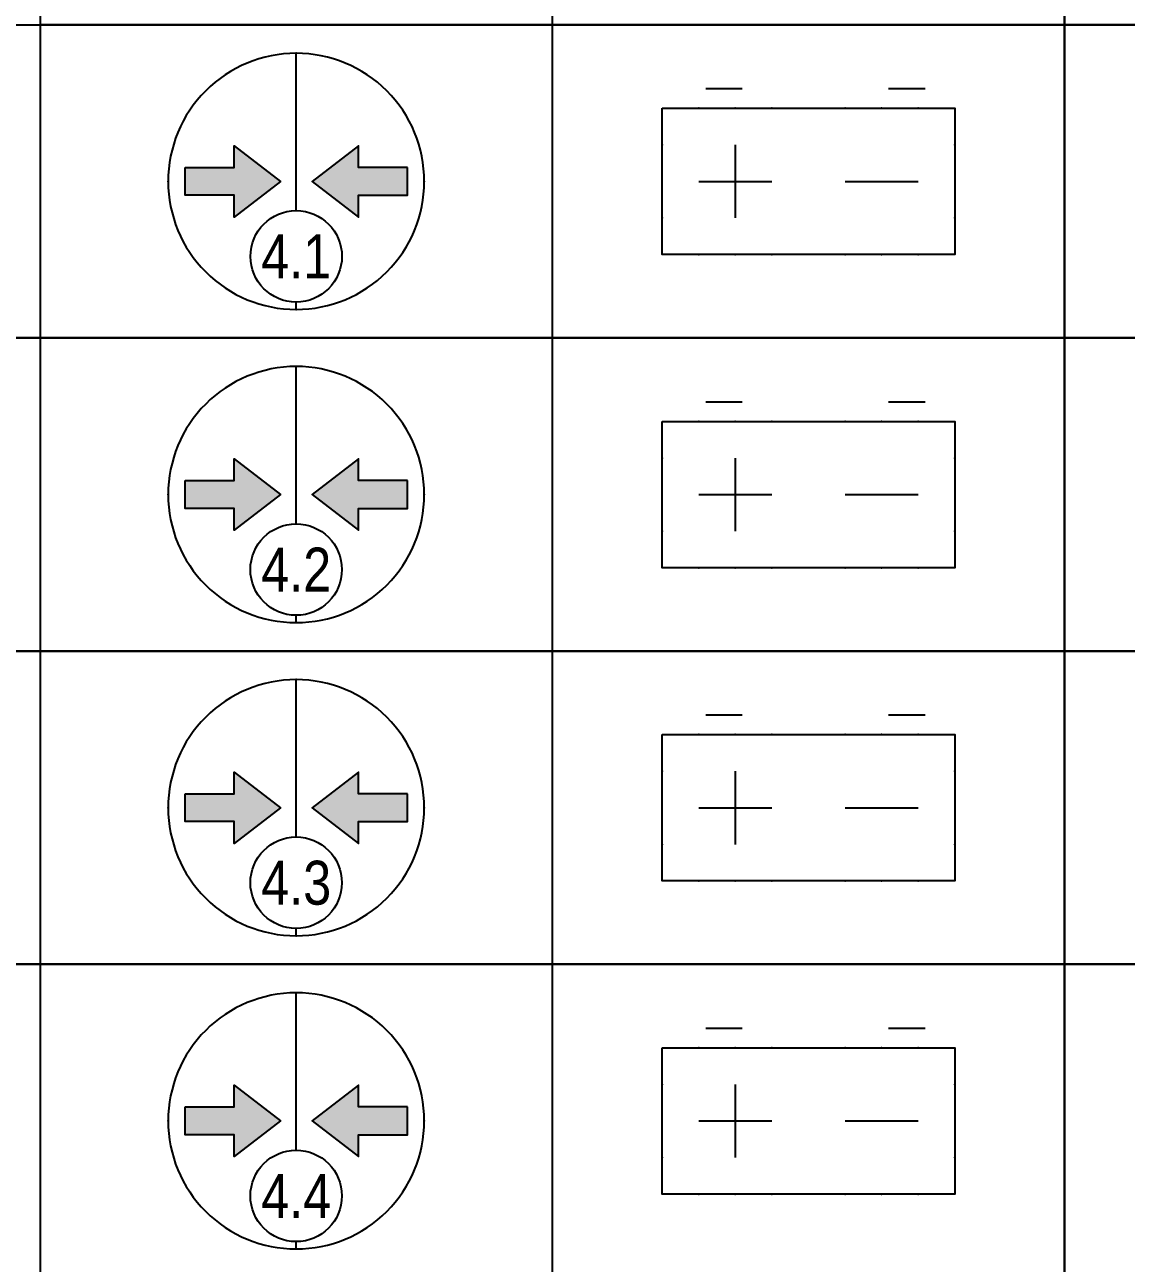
# Model space of a CAD drawing. Header units: millimetres. Extents: x -21000 to 351902, y -261781 to 19312.
# Drawn here: x 47958 to 50969, y -28697 to -25312 of the extents above; entities that cross this region are included whole.
import ezdxf
from ezdxf.enums import TextEntityAlignment as Align

# ---------------------------------------------------------------- set-up
doc = ezdxf.new("R2010")
doc.units = ezdxf.units.MM
doc.header["$MEASUREMENT"] = 0
doc.set_wipeout_variables(frame=1)
for name, color, linetype in [('_АТ-Имя', 7, 'Continuous'), ('_АТ-Спецификация', 7, 'Continuous'), ('_БЛ-Маска', 250, 'Continuous'), ('_КД', 84, 'Continuous'), ('_ЭП-Устройства', 14, 'Continuous')]:
    doc.layers.add(name, color=color, linetype=linetype)
doc.layers.add('_АТ-КД-Тип ТД', color=250, linetype='Continuous', plot=False)
doc.layers.add('_АТ-Примечания', color=250, linetype='Continuous', plot=False)
doc.styles.add('AT-Шрифт', font='ARIALN.TTF', dxfattribs={"height": 250})

# ---------------------------------------------------------------- blocks, each defined once
blk = doc.blocks.new('РИП')
for p, q in [((1.191, 4.537), (2.191, 4.537)), ((6.191, 4.537), (7.191, 4.537))]:
    blk.add_line(p, q)
at = {"layer": '_АТ-Имя', "ltscale": 100, "style": 'AT-Шрифт'}
blk.add_attdef('NUMBER', text='', height=2, dxfattribs=at).set_placement((0, 4.537), align=Align.BOTTOM_LEFT)
at = {"layer": '_АТ-Примечания', "ltscale": 100, "style": 'AT-Шрифт', "flags": 1}
blk.add_attdef('COMMENT3', (0, -0.883), '', height=0.25, dxfattribs=at)
blk.add_wipeout([(0, 3.999), (8, 3.999), (7.999, -0.002), (0, 0)]).dxf.layer = '_БЛ-Маска'
at = {"color": 0, "linetype": 'ByBlock', "lineweight": -2}
for p, q in [((2.001, 2.999), (2.001, 0.999)), ((1.001, 1.999), (3.001, 1.999)), ((5.001, 1.999), (7.001, 1.999))]:
    blk.add_line(p, q, dxfattribs=at)
blk.add_lwpolyline([(0.001, 3.999), (8, 3.999), (8, -0.002), (0.001, -0.002)], close=True)
at = {"color": 0, "linetype": 'ByBlock', "lineweight": -2, "ltscale": 100}
for p in [(1, 3.999), (2, 3.999), (3, 3.999), (5, 3.999), (6, 3.999), (7, 3.999), (0, 2.999), (8, 2.999), (0, 0.999), (8, 0.999), (1, -0.001), (2, -0.001), (3, -0.001), (5, -0.001), (6, -0.001), (7, -0.001)]:
    blk.add_point(p, dxfattribs=at)
at = {"layer": '_АТ-Примечания', "ltscale": 100, "style": 'AT-Шрифт', "flags": 1}
for tag, p in [('ABBREVIATION', (0, 0.499)), ('COMMENT1', (0, 0.038)), ('COMMENT2', (0, -0.422))]:
    blk.add_attdef(tag, p, '', height=0.25, dxfattribs=at)
at = {"layer": '_АТ-Спецификация', "ltscale": 100, "style": 'AT-Шрифт', "flags": 1}
for tag, p in [('NUM', (0, 3.999)), ('DESCRIPTION', (0, 3.499)), ('NAME', (0, 2.999)), ('CODE', (0, 2.499)), ('MADEBY', (0, 1.999)), ('POSITION', (0, 1.499)), ('POSITION2', (0, 0.999))]:
    blk.add_attdef(tag, p, '', height=0.25, dxfattribs=at)
blk = doc.blocks.new('ТД4.1')
blk.add_wipeout([(3.5, 0), (3.498, -0.11), (3.493, -0.22), (3.484, -0.329), (3.472, -0.439), (3.457, -0.548), (3.438, -0.656), (3.416, -0.764), (3.39, -0.87), (3.361, -0.976), (3.329, -1.082), (3.293, -1.186), (3.254, -1.288), (3.212, -1.39), (3.167, -1.49), (3.119, -1.589), (3.067, -1.686), (3.013, -1.782), (2.955, -1.875), (2.895, -1.967), (2.832, -2.057), (2.766, -2.145), (2.697, -2.231), (2.625, -2.315), (2.551, -2.396), (2.475, -2.475), (2.396, -2.551), (2.315, -2.625), (2.231, -2.697), (2.145, -2.766), (2.057, -2.832), (1.967, -2.895), (1.875, -2.955), (1.782, -3.013), (1.686, -3.067), (1.589, -3.119), (1.49, -3.167), (1.39, -3.212), (1.288, -3.254), (1.186, -3.293), (1.082, -3.329), (0.976, -3.361), (0.87, -3.39), (0.763, -3.416), (0.656, -3.438), (0.548, -3.457), (0.439, -3.472), (0.329, -3.484), (0.22, -3.493), (0.11, -3.498), (0, -3.5), (-0.11, -3.498), (-0.22, -3.493), (-0.329, -3.484), (-0.439, -3.472), (-0.548, -3.457), (-0.656, -3.438), (-0.764, -3.416), (-0.87, -3.39), (-0.976, -3.361), (-1.082, -3.329), (-1.186, -3.293), (-1.288, -3.254), (-1.39, -3.212), (-1.49, -3.167), (-1.589, -3.119), (-1.686, -3.067), (-1.782, -3.013), (-1.875, -2.955), (-1.967, -2.895), (-2.057, -2.832), (-2.145, -2.766), (-2.231, -2.697), (-2.315, -2.625), (-2.396, -2.551), (-2.475, -2.475), (-2.551, -2.396), (-2.625, -2.315), (-2.697, -2.231), (-2.766, -2.145), (-2.832, -2.057), (-2.895, -1.967), (-2.955, -1.875), (-3.013, -1.782), (-3.067, -1.686), (-3.119, -1.589), (-3.167, -1.49), (-3.212, -1.39), (-3.254, -1.288), (-3.293, -1.186), (-3.329, -1.082), (-3.361, -0.976), (-3.39, -0.87), (-3.416, -0.764), (-3.438, -0.656), (-3.457, -0.548), (-3.472, -0.439), (-3.484, -0.329), (-3.493, -0.22), (-3.498, -0.11), (-3.5, 0), (-3.498, 0.11), (-3.493, 0.22), (-3.484, 0.329), (-3.472, 0.439), (-3.457, 0.548), (-3.438, 0.656), (-3.416, 0.763), (-3.39, 0.87), (-3.361, 0.976), (-3.329, 1.082), (-3.293, 1.186), (-3.254, 1.288), (-3.212, 1.39), (-3.167, 1.49), (-3.119, 1.589), (-3.067, 1.686), (-3.013, 1.782), (-2.955, 1.875), (-2.895, 1.967), (-2.832, 2.057), (-2.766, 2.145), (-2.697, 2.231), (-2.625, 2.315), (-2.551, 2.396), (-2.475, 2.475), (-2.396, 2.551), (-2.315, 2.625), (-2.231, 2.697), (-2.145, 2.766), (-2.057, 2.832), (-1.967, 2.895), (-1.875, 2.955), (-1.782, 3.013), (-1.686, 3.067), (-1.589, 3.119), (-1.49, 3.167), (-1.39, 3.212), (-1.288, 3.254), (-1.186, 3.293), (-1.082, 3.329), (-0.976, 3.361), (-0.87, 3.39), (-0.764, 3.416), (-0.656, 3.438), (-0.548, 3.457), (-0.439, 3.472), (-0.329, 3.484), (-0.22, 3.493), (-0.11, 3.498), (0, 3.5), (0.11, 3.498), (0.22, 3.493), (0.329, 3.484), (0.439, 3.472), (0.548, 3.457), (0.656, 3.438), (0.763, 3.416), (0.87, 3.39), (0.976, 3.361), (1.082, 3.329), (1.186, 3.293), (1.288, 3.254), (1.39, 3.212), (1.49, 3.167), (1.589, 3.119), (1.686, 3.067), (1.782, 3.013), (1.875, 2.955), (1.967, 2.895), (2.057, 2.832), (2.145, 2.766), (2.231, 2.697), (2.315, 2.625), (2.396, 2.551), (2.475, 2.475), (2.551, 2.396), (2.625, 2.315), (2.697, 2.231), (2.766, 2.145), (2.832, 2.057), (2.895, 1.967), (2.955, 1.875), (3.013, 1.782), (3.067, 1.686), (3.119, 1.589), (3.167, 1.49), (3.212, 1.39), (3.254, 1.288), (3.293, 1.186), (3.329, 1.082), (3.361, 0.976), (3.39, 0.87), (3.416, 0.763), (3.438, 0.656), (3.457, 0.548), (3.472, 0.439), (3.484, 0.329), (3.493, 0.22), (3.498, 0.11)]).dxf.layer = '_БЛ-Маска'
at = {"ltscale": 100}
h = blk.add_hatch(color=84, dxfattribs=at)
h.dxf.hatch_style = 1
h.paths.add_polyline_path([(-1.7, 0.381), (-3.039, 0.381), (-3.039, -0.381), (-1.7, -0.381), (-1.7, -0.975), (-0.434, 0), (-1.7, 0.975)])
h = blk.add_hatch(color=84, dxfattribs=at)
h.dxf.hatch_style = 1
h.paths.add_polyline_path([(1.7, 0.381), (3.039, 0.381), (3.039, -0.381), (1.7, -0.381), (1.7, -0.975), (0.434, 0), (1.7, 0.975)])
blk.add_lwpolyline([(3.5, 0, 0.414214), (0, 3.5, 0.414214), (-3.5, 0, 0.414214), (0, -3.5, 0.414214)], format="xyb", close=True, dxfattribs=at)
blk.add_lwpolyline([(0, -3.5), (0, 3.5)], dxfattribs=at)
blk.add_lwpolyline([(0, -3.5), (0, 3.5)], dxfattribs=at)
for points in [[(-3.039, 0.381), (-1.7, 0.381), (-1.7, 0.975), (-0.434, 0), (-1.7, -0.975), (-1.7, -0.381), (-3.039, -0.381)], [(3.039, 0.381), (1.7, 0.381), (1.7, 0.975), (0.434, 0), (1.7, -0.975), (1.7, -0.381), (3.039, -0.381)]]:
    blk.add_lwpolyline(points, close=True, dxfattribs=at)
at = {"color": 0, "linetype": 'ByBlock', "lineweight": -2, "ltscale": 100}
for p in [(0, 3.5), (-3.5, 0), (3.5, 0), (0, -3.5)]:
    blk.add_point(p, dxfattribs=at)
at = {"layer": '_АТ-Имя', "ltscale": 100, "style": 'AT-Шрифт'}
blk.add_attdef('ПОЗИЦИЯ', text='', height=2, dxfattribs=at).set_placement((0, 3.5), align=Align.BOTTOM_CENTER)
at = {"layer": '_АТ-Примечания', "ltscale": 100, "style": 'AT-Шрифт', "flags": 1}
for tag, p in [('НАИМЕНОВАНИЕ', (0, 3.5)), ('КОД', (0, 2.5)), ('РИП', (0, 2)), ('КД', (0, 1.5)), ('СЧ', (0, 1)), ('ДК_ЖЕЛ.ДВ.', (0, 0.5)), ('КВ', (0, 0)), ('АКВ', (0, -0.5)), ('ЗАМОК_ЖЕЛ.ДВ.', (0, -1)), ('ДОВОДЧИК_ЖЕЛ.ДВ.', (0, -1.5))]:
    blk.add_attdef(tag, p, '', height=0.25, dxfattribs=at)
blk.add_attdef('МАРКА', text='', height=0.25, dxfattribs=at).set_placement((0, 3.125), align=Align.MIDDLE_LEFT)
at = {"linetype": 'ByBlock'}
blk.add_wipeout([(1.249, -2.05), (1.247, -2.128), (1.24, -2.206), (1.227, -2.284), (1.21, -2.36), (1.188, -2.436), (1.162, -2.51), (1.13, -2.582), (1.095, -2.652), (1.055, -2.719), (1.011, -2.784), (0.963, -2.846), (0.911, -2.905), (0.855, -2.961), (0.796, -3.013), (0.734, -3.061), (0.669, -3.105), (0.602, -3.145), (0.532, -3.181), (0.46, -3.212), (0.386, -3.238), (0.31, -3.26), (0.234, -3.277), (0.156, -3.29), (0.078, -3.297), (-0.001, -3.3), (-0.079, -3.297), (-0.157, -3.29), (-0.235, -3.277), (-0.311, -3.26), (-0.387, -3.238), (-0.461, -3.212), (-0.533, -3.181), (-0.603, -3.145), (-0.67, -3.105), (-0.735, -3.061), (-0.797, -3.013), (-0.856, -2.961), (-0.912, -2.905), (-0.964, -2.846), (-1.012, -2.784), (-1.056, -2.719), (-1.096, -2.652), (-1.132, -2.582), (-1.163, -2.51), (-1.189, -2.436), (-1.211, -2.36), (-1.228, -2.284), (-1.241, -2.206), (-1.248, -2.128), (-1.251, -2.05), (-1.248, -1.971), (-1.241, -1.893), (-1.228, -1.815), (-1.211, -1.739), (-1.189, -1.663), (-1.163, -1.589), (-1.132, -1.517), (-1.096, -1.447), (-1.056, -1.38), (-1.012, -1.315), (-0.964, -1.253), (-0.912, -1.194), (-0.856, -1.138), (-0.797, -1.086), (-0.735, -1.038), (-0.67, -0.994), (-0.603, -0.954), (-0.533, -0.919), (-0.461, -0.887), (-0.387, -0.861), (-0.311, -0.839), (-0.235, -0.822), (-0.157, -0.809), (-0.079, -0.802), (-0.001, -0.8), (0.078, -0.802), (0.156, -0.809), (0.234, -0.822), (0.31, -0.839), (0.386, -0.861), (0.46, -0.887), (0.532, -0.919), (0.602, -0.954), (0.669, -0.994), (0.734, -1.038), (0.796, -1.086), (0.855, -1.138), (0.911, -1.194), (0.963, -1.253), (1.011, -1.315), (1.055, -1.38), (1.095, -1.447), (1.13, -1.517), (1.162, -1.589), (1.188, -1.663), (1.21, -1.739), (1.227, -1.815), (1.24, -1.893), (1.247, -1.971)], dxfattribs=at).dxf.layer = '_АТ-КД-Тип ТД'
at = {"layer": '_АТ-КД-Тип ТД', "color": 250, "linetype": 'ByBlock', "lineweight": -2}
blk.add_circle((-0.001, -2.05), 1.25, dxfattribs=at)
at = {"layer": '_АТ-КД-Тип ТД', "color": 7, "linetype": 'ByBlock', "lineweight": -2, "ltscale": 100, "style": 'AT-Шрифт'}
blk.add_attdef('ТИП', text='', height=1.2, dxfattribs=at).set_placement((0, -2.05), align=Align.MIDDLE_CENTER)
blk = doc.blocks.new('ТД4.2')
blk.add_wipeout([(3.5, 0), (3.498, -0.11), (3.493, -0.22), (3.484, -0.329), (3.472, -0.439), (3.457, -0.548), (3.438, -0.656), (3.416, -0.764), (3.39, -0.87), (3.361, -0.976), (3.329, -1.082), (3.293, -1.186), (3.254, -1.288), (3.212, -1.39), (3.167, -1.49), (3.119, -1.589), (3.067, -1.686), (3.013, -1.782), (2.955, -1.875), (2.895, -1.967), (2.832, -2.057), (2.766, -2.145), (2.697, -2.231), (2.625, -2.315), (2.551, -2.396), (2.475, -2.475), (2.396, -2.551), (2.315, -2.625), (2.231, -2.697), (2.145, -2.766), (2.057, -2.832), (1.967, -2.895), (1.875, -2.955), (1.782, -3.013), (1.686, -3.067), (1.589, -3.119), (1.49, -3.167), (1.39, -3.212), (1.288, -3.254), (1.186, -3.293), (1.082, -3.329), (0.976, -3.361), (0.87, -3.39), (0.763, -3.416), (0.656, -3.438), (0.548, -3.457), (0.439, -3.472), (0.329, -3.484), (0.22, -3.493), (0.11, -3.498), (0, -3.5), (-0.11, -3.498), (-0.22, -3.493), (-0.329, -3.484), (-0.439, -3.472), (-0.548, -3.457), (-0.656, -3.438), (-0.764, -3.416), (-0.87, -3.39), (-0.976, -3.361), (-1.082, -3.329), (-1.186, -3.293), (-1.288, -3.254), (-1.39, -3.212), (-1.49, -3.167), (-1.589, -3.119), (-1.686, -3.067), (-1.782, -3.013), (-1.875, -2.955), (-1.967, -2.895), (-2.057, -2.832), (-2.145, -2.766), (-2.231, -2.697), (-2.315, -2.625), (-2.396, -2.551), (-2.475, -2.475), (-2.551, -2.396), (-2.625, -2.315), (-2.697, -2.231), (-2.766, -2.145), (-2.832, -2.057), (-2.895, -1.967), (-2.955, -1.875), (-3.013, -1.782), (-3.067, -1.686), (-3.119, -1.589), (-3.167, -1.49), (-3.212, -1.39), (-3.254, -1.288), (-3.293, -1.186), (-3.329, -1.082), (-3.361, -0.976), (-3.39, -0.87), (-3.416, -0.764), (-3.438, -0.656), (-3.457, -0.548), (-3.472, -0.439), (-3.484, -0.329), (-3.493, -0.22), (-3.498, -0.11), (-3.5, 0), (-3.498, 0.11), (-3.493, 0.22), (-3.484, 0.329), (-3.472, 0.439), (-3.457, 0.548), (-3.438, 0.656), (-3.416, 0.764), (-3.39, 0.87), (-3.361, 0.976), (-3.329, 1.082), (-3.293, 1.186), (-3.254, 1.288), (-3.212, 1.39), (-3.167, 1.49), (-3.119, 1.589), (-3.067, 1.686), (-3.013, 1.782), (-2.955, 1.875), (-2.895, 1.967), (-2.832, 2.057), (-2.766, 2.145), (-2.697, 2.231), (-2.625, 2.315), (-2.551, 2.396), (-2.475, 2.475), (-2.396, 2.551), (-2.315, 2.625), (-2.231, 2.697), (-2.145, 2.766), (-2.057, 2.832), (-1.967, 2.895), (-1.875, 2.955), (-1.782, 3.013), (-1.686, 3.067), (-1.589, 3.119), (-1.49, 3.167), (-1.39, 3.212), (-1.288, 3.254), (-1.186, 3.293), (-1.082, 3.329), (-0.976, 3.361), (-0.87, 3.39), (-0.764, 3.416), (-0.656, 3.438), (-0.548, 3.457), (-0.439, 3.472), (-0.329, 3.484), (-0.22, 3.493), (-0.11, 3.498), (0, 3.5), (0.11, 3.498), (0.22, 3.493), (0.329, 3.484), (0.439, 3.472), (0.548, 3.457), (0.656, 3.438), (0.763, 3.416), (0.87, 3.39), (0.976, 3.361), (1.082, 3.329), (1.186, 3.293), (1.288, 3.254), (1.39, 3.212), (1.49, 3.167), (1.589, 3.119), (1.686, 3.067), (1.782, 3.013), (1.875, 2.955), (1.967, 2.895), (2.057, 2.832), (2.145, 2.766), (2.231, 2.697), (2.315, 2.625), (2.396, 2.551), (2.475, 2.475), (2.551, 2.396), (2.625, 2.315), (2.697, 2.231), (2.766, 2.145), (2.832, 2.057), (2.895, 1.967), (2.955, 1.875), (3.013, 1.782), (3.067, 1.686), (3.119, 1.589), (3.167, 1.49), (3.212, 1.39), (3.254, 1.288), (3.293, 1.186), (3.329, 1.082), (3.361, 0.976), (3.39, 0.87), (3.416, 0.764), (3.438, 0.656), (3.457, 0.548), (3.472, 0.439), (3.484, 0.329), (3.493, 0.22), (3.498, 0.11)]).dxf.layer = '_БЛ-Маска'
at = {"ltscale": 100}
h = blk.add_hatch(color=84, dxfattribs=at)
h.dxf.hatch_style = 1
h.paths.add_polyline_path([(-1.7, 0.381), (-3.039, 0.381), (-3.039, -0.381), (-1.7, -0.381), (-1.7, -0.975), (-0.434, 0), (-1.7, 0.975)])
h = blk.add_hatch(color=84, dxfattribs=at)
h.dxf.hatch_style = 1
h.paths.add_polyline_path([(1.7, 0.381), (3.039, 0.381), (3.039, -0.381), (1.7, -0.381), (1.7, -0.975), (0.434, 0), (1.7, 0.975)])
blk.add_lwpolyline([(3.5, 0, 0.414214), (0, 3.5, 0.414214), (-3.5, 0, 0.414214), (0, -3.5, 0.414214)], format="xyb", close=True, dxfattribs=at)
blk.add_lwpolyline([(0, -3.5), (0, 3.5)], dxfattribs=at)
blk.add_lwpolyline([(0, -3.5), (0, 3.5)], dxfattribs=at)
for points in [[(-3.039, 0.381), (-1.7, 0.381), (-1.7, 0.975), (-0.434, 0), (-1.7, -0.975), (-1.7, -0.381), (-3.039, -0.381)], [(3.039, 0.381), (1.7, 0.381), (1.7, 0.975), (0.434, 0), (1.7, -0.975), (1.7, -0.381), (3.039, -0.381)]]:
    blk.add_lwpolyline(points, close=True, dxfattribs=at)
at = {"color": 0, "linetype": 'ByBlock', "lineweight": -2, "ltscale": 100}
for p in [(0, 3.5), (-3.5, 0), (3.5, 0), (0, -3.5)]:
    blk.add_point(p, dxfattribs=at)
at = {"layer": '_АТ-Имя', "ltscale": 100, "style": 'AT-Шрифт'}
blk.add_attdef('ПОЗИЦИЯ', text='', height=2, dxfattribs=at).set_placement((0, 3.5), align=Align.BOTTOM_CENTER)
at = {"layer": '_АТ-Примечания', "ltscale": 100, "style": 'AT-Шрифт', "flags": 1}
for tag, p in [('НАИМЕНОВАНИЕ', (0, 3.5)), ('КОД', (0, 2.5)), ('РИП', (0, 2)), ('КД', (0, 1.5)), ('СЧ', (0, 1)), ('ДК_ЖЕЛ.ДВ.', (0, 0.5)), ('КВ', (0, 0)), ('АКВ', (0, -0.5)), ('ЗАМОК_ЖЕЛ.ДВ.', (0, -1)), ('ДОВОДЧИК_ЖЕЛ.ДВ.', (0, -1.5))]:
    blk.add_attdef(tag, p, '', height=0.25, dxfattribs=at)
blk.add_attdef('МАРКА', text='', height=0.25, dxfattribs=at).set_placement((0.294, 3.125), align=Align.MIDDLE_CENTER)
at = {"linetype": 'ByBlock'}
blk.add_wipeout([(1.248, -2.05), (1.246, -2.128), (1.238, -2.206), (1.226, -2.284), (1.209, -2.36), (1.187, -2.436), (1.161, -2.51), (1.129, -2.582), (1.094, -2.652), (1.054, -2.719), (1.01, -2.784), (0.961, -2.846), (0.91, -2.905), (0.854, -2.961), (0.795, -3.013), (0.733, -3.061), (0.668, -3.105), (0.601, -3.145), (0.531, -3.181), (0.458, -3.212), (0.385, -3.238), (0.309, -3.26), (0.233, -3.277), (0.155, -3.29), (0.077, -3.297), (-0.002, -3.3), (-0.08, -3.297), (-0.158, -3.29), (-0.236, -3.277), (-0.313, -3.26), (-0.388, -3.238), (-0.462, -3.212), (-0.534, -3.181), (-0.604, -3.145), (-0.671, -3.105), (-0.736, -3.061), (-0.798, -3.013), (-0.857, -2.961), (-0.913, -2.905), (-0.965, -2.846), (-1.013, -2.784), (-1.057, -2.719), (-1.097, -2.652), (-1.133, -2.582), (-1.164, -2.51), (-1.191, -2.436), (-1.212, -2.36), (-1.23, -2.284), (-1.242, -2.206), (-1.249, -2.128), (-1.252, -2.05), (-1.249, -1.971), (-1.242, -1.893), (-1.23, -1.815), (-1.212, -1.739), (-1.191, -1.663), (-1.164, -1.589), (-1.133, -1.517), (-1.097, -1.447), (-1.057, -1.38), (-1.013, -1.315), (-0.965, -1.253), (-0.913, -1.194), (-0.857, -1.138), (-0.798, -1.086), (-0.736, -1.038), (-0.671, -0.994), (-0.604, -0.954), (-0.534, -0.919), (-0.462, -0.887), (-0.388, -0.861), (-0.313, -0.839), (-0.236, -0.822), (-0.158, -0.809), (-0.08, -0.802), (-0.002, -0.8), (0.077, -0.802), (0.155, -0.809), (0.233, -0.822), (0.309, -0.839), (0.385, -0.861), (0.458, -0.887), (0.531, -0.919), (0.601, -0.954), (0.668, -0.994), (0.733, -1.038), (0.795, -1.086), (0.854, -1.138), (0.91, -1.194), (0.961, -1.253), (1.01, -1.315), (1.054, -1.38), (1.094, -1.447), (1.129, -1.517), (1.161, -1.589), (1.187, -1.663), (1.209, -1.739), (1.226, -1.815), (1.238, -1.893), (1.246, -1.971)], dxfattribs=at).dxf.layer = '_АТ-КД-Тип ТД'
at = {"layer": '_АТ-КД-Тип ТД', "color": 250, "linetype": 'ByBlock', "lineweight": -2}
blk.add_circle((-0.002, -2.05), 1.25, dxfattribs=at)
at = {"layer": '_АТ-КД-Тип ТД', "color": 7, "linetype": 'ByBlock', "lineweight": -2, "ltscale": 100, "style": 'AT-Шрифт'}
blk.add_attdef('ТИП', text='', height=1.2, dxfattribs=at).set_placement((0, -2.05), align=Align.MIDDLE_CENTER)
blk = doc.blocks.new('ТД4.3')
blk.add_wipeout([(3.5, 0), (3.498, -0.11), (3.493, -0.22), (3.484, -0.329), (3.472, -0.439), (3.457, -0.548), (3.438, -0.656), (3.416, -0.764), (3.39, -0.87), (3.361, -0.976), (3.329, -1.082), (3.293, -1.186), (3.254, -1.288), (3.212, -1.39), (3.167, -1.49), (3.119, -1.589), (3.067, -1.686), (3.013, -1.782), (2.955, -1.875), (2.895, -1.967), (2.832, -2.057), (2.766, -2.145), (2.697, -2.231), (2.625, -2.315), (2.551, -2.396), (2.475, -2.475), (2.396, -2.551), (2.315, -2.625), (2.231, -2.697), (2.145, -2.766), (2.057, -2.832), (1.967, -2.895), (1.875, -2.955), (1.782, -3.013), (1.686, -3.067), (1.589, -3.119), (1.49, -3.167), (1.39, -3.212), (1.288, -3.254), (1.186, -3.293), (1.082, -3.329), (0.976, -3.361), (0.87, -3.39), (0.764, -3.416), (0.656, -3.438), (0.548, -3.457), (0.439, -3.472), (0.329, -3.484), (0.22, -3.493), (0.11, -3.498), (0, -3.5), (-0.11, -3.498), (-0.22, -3.493), (-0.329, -3.484), (-0.439, -3.472), (-0.548, -3.457), (-0.656, -3.438), (-0.764, -3.416), (-0.87, -3.39), (-0.976, -3.361), (-1.082, -3.329), (-1.186, -3.293), (-1.288, -3.254), (-1.39, -3.212), (-1.49, -3.167), (-1.589, -3.119), (-1.686, -3.067), (-1.782, -3.013), (-1.875, -2.955), (-1.967, -2.895), (-2.057, -2.832), (-2.145, -2.766), (-2.231, -2.697), (-2.315, -2.625), (-2.396, -2.551), (-2.475, -2.475), (-2.551, -2.396), (-2.625, -2.315), (-2.697, -2.231), (-2.766, -2.145), (-2.832, -2.057), (-2.895, -1.967), (-2.955, -1.875), (-3.013, -1.782), (-3.067, -1.686), (-3.119, -1.589), (-3.167, -1.49), (-3.212, -1.39), (-3.254, -1.288), (-3.293, -1.186), (-3.329, -1.082), (-3.361, -0.976), (-3.39, -0.87), (-3.416, -0.764), (-3.438, -0.656), (-3.457, -0.548), (-3.472, -0.439), (-3.484, -0.329), (-3.493, -0.22), (-3.498, -0.11), (-3.5, 0), (-3.498, 0.11), (-3.493, 0.22), (-3.484, 0.329), (-3.472, 0.439), (-3.457, 0.548), (-3.438, 0.656), (-3.416, 0.764), (-3.39, 0.87), (-3.361, 0.976), (-3.329, 1.082), (-3.293, 1.186), (-3.254, 1.288), (-3.212, 1.39), (-3.167, 1.49), (-3.119, 1.589), (-3.067, 1.686), (-3.013, 1.782), (-2.955, 1.875), (-2.895, 1.967), (-2.832, 2.057), (-2.766, 2.145), (-2.697, 2.231), (-2.625, 2.315), (-2.551, 2.396), (-2.475, 2.475), (-2.396, 2.551), (-2.315, 2.625), (-2.231, 2.697), (-2.145, 2.766), (-2.057, 2.832), (-1.967, 2.895), (-1.875, 2.955), (-1.782, 3.013), (-1.686, 3.067), (-1.589, 3.119), (-1.49, 3.167), (-1.39, 3.212), (-1.288, 3.254), (-1.186, 3.293), (-1.082, 3.329), (-0.976, 3.361), (-0.87, 3.39), (-0.764, 3.416), (-0.656, 3.438), (-0.548, 3.457), (-0.439, 3.472), (-0.329, 3.484), (-0.22, 3.493), (-0.11, 3.498), (0, 3.5), (0.11, 3.498), (0.22, 3.493), (0.329, 3.484), (0.439, 3.472), (0.548, 3.457), (0.656, 3.438), (0.764, 3.416), (0.87, 3.39), (0.976, 3.361), (1.082, 3.329), (1.186, 3.293), (1.288, 3.254), (1.39, 3.212), (1.49, 3.167), (1.589, 3.119), (1.686, 3.067), (1.782, 3.013), (1.875, 2.955), (1.967, 2.895), (2.057, 2.832), (2.145, 2.766), (2.231, 2.697), (2.315, 2.625), (2.396, 2.551), (2.475, 2.475), (2.551, 2.396), (2.625, 2.315), (2.697, 2.231), (2.766, 2.145), (2.832, 2.057), (2.895, 1.967), (2.955, 1.875), (3.013, 1.782), (3.067, 1.686), (3.119, 1.589), (3.167, 1.49), (3.212, 1.39), (3.254, 1.288), (3.293, 1.186), (3.329, 1.082), (3.361, 0.976), (3.39, 0.87), (3.416, 0.764), (3.438, 0.656), (3.457, 0.548), (3.472, 0.439), (3.484, 0.329), (3.493, 0.22), (3.498, 0.11)]).dxf.layer = '_БЛ-Маска'
at = {"ltscale": 100}
h = blk.add_hatch(color=84, dxfattribs=at)
h.dxf.hatch_style = 1
h.paths.add_polyline_path([(-1.7, 0.381), (-3.039, 0.381), (-3.039, -0.381), (-1.7, -0.381), (-1.7, -0.975), (-0.434, 0), (-1.7, 0.975)])
h = blk.add_hatch(color=84, dxfattribs=at)
h.dxf.hatch_style = 1
h.paths.add_polyline_path([(1.7, 0.381), (3.039, 0.381), (3.039, -0.381), (1.7, -0.381), (1.7, -0.975), (0.434, 0), (1.7, 0.975)])
blk.add_lwpolyline([(3.5, 0, 0.414214), (0, 3.5, 0.414214), (-3.5, 0, 0.414214), (0, -3.5, 0.414214)], format="xyb", close=True, dxfattribs=at)
blk.add_lwpolyline([(0, -3.5), (0, 3.5)], dxfattribs=at)
blk.add_lwpolyline([(0, -3.5), (0, 3.5)], dxfattribs=at)
for points in [[(-3.039, 0.381), (-1.7, 0.381), (-1.7, 0.975), (-0.434, 0), (-1.7, -0.975), (-1.7, -0.381), (-3.039, -0.381)], [(3.039, 0.381), (1.7, 0.381), (1.7, 0.975), (0.434, 0), (1.7, -0.975), (1.7, -0.381), (3.039, -0.381)]]:
    blk.add_lwpolyline(points, close=True, dxfattribs=at)
at = {"color": 0, "linetype": 'ByBlock', "lineweight": -2, "ltscale": 100}
for p in [(0, 3.5), (-3.5, 0), (3.5, 0), (0, -3.5)]:
    blk.add_point(p, dxfattribs=at)
at = {"layer": '_АТ-Имя', "ltscale": 100, "style": 'AT-Шрифт'}
blk.add_attdef('ПОЗИЦИЯ', text='', height=2, dxfattribs=at).set_placement((0, 3.5), align=Align.BOTTOM_CENTER)
at = {"layer": '_АТ-Примечания', "ltscale": 100, "style": 'AT-Шрифт', "flags": 1}
for tag, p in [('НАИМЕНОВАНИЕ', (0, 3.5)), ('КОД', (0, 2.5)), ('РИП', (0, 2)), ('КД', (0, 1.5)), ('СЧ', (0, 1)), ('ДК_ЖЕЛ.ДВ.', (0, 0.5)), ('КВ', (0, 0)), ('АКВ', (0, -0.5)), ('ЗАМОК_ЖЕЛ.ДВ.', (0, -1)), ('ДОВОДЧИК_ЖЕЛ.ДВ.', (0, -1.5))]:
    blk.add_attdef(tag, p, '', height=0.25, dxfattribs=at)
blk.add_attdef('МАРКА', text='', height=0.25, dxfattribs=at).set_placement((0.294, 3.125), align=Align.MIDDLE_CENTER)
at = {"linetype": 'ByBlock'}
blk.add_wipeout([(1.248, -2.05), (1.246, -2.128), (1.238, -2.206), (1.226, -2.284), (1.209, -2.36), (1.187, -2.436), (1.161, -2.51), (1.129, -2.582), (1.094, -2.652), (1.054, -2.719), (1.01, -2.784), (0.961, -2.846), (0.91, -2.905), (0.854, -2.961), (0.795, -3.013), (0.733, -3.061), (0.668, -3.105), (0.601, -3.145), (0.531, -3.181), (0.458, -3.212), (0.385, -3.238), (0.309, -3.26), (0.233, -3.277), (0.155, -3.29), (0.077, -3.297), (-0.002, -3.3), (-0.08, -3.297), (-0.158, -3.29), (-0.236, -3.277), (-0.313, -3.26), (-0.388, -3.238), (-0.462, -3.212), (-0.534, -3.181), (-0.604, -3.145), (-0.671, -3.105), (-0.736, -3.061), (-0.798, -3.013), (-0.857, -2.961), (-0.913, -2.905), (-0.965, -2.846), (-1.013, -2.784), (-1.057, -2.719), (-1.097, -2.652), (-1.133, -2.582), (-1.164, -2.51), (-1.19, -2.436), (-1.212, -2.36), (-1.23, -2.284), (-1.242, -2.206), (-1.249, -2.128), (-1.252, -2.05), (-1.249, -1.971), (-1.242, -1.893), (-1.23, -1.815), (-1.212, -1.739), (-1.19, -1.663), (-1.164, -1.589), (-1.133, -1.517), (-1.097, -1.447), (-1.057, -1.38), (-1.013, -1.315), (-0.965, -1.253), (-0.913, -1.194), (-0.857, -1.138), (-0.798, -1.086), (-0.736, -1.038), (-0.671, -0.994), (-0.604, -0.954), (-0.534, -0.919), (-0.462, -0.887), (-0.388, -0.861), (-0.313, -0.839), (-0.236, -0.822), (-0.158, -0.809), (-0.08, -0.802), (-0.002, -0.8), (0.077, -0.802), (0.155, -0.809), (0.233, -0.822), (0.309, -0.839), (0.385, -0.861), (0.458, -0.887), (0.531, -0.919), (0.601, -0.954), (0.668, -0.994), (0.733, -1.038), (0.795, -1.086), (0.854, -1.138), (0.91, -1.194), (0.961, -1.253), (1.01, -1.315), (1.054, -1.38), (1.094, -1.447), (1.129, -1.517), (1.161, -1.589), (1.187, -1.663), (1.209, -1.739), (1.226, -1.815), (1.238, -1.893), (1.246, -1.971)], dxfattribs=at).dxf.layer = '_АТ-КД-Тип ТД'
at = {"layer": '_АТ-КД-Тип ТД', "color": 250, "linetype": 'ByBlock', "lineweight": -2}
blk.add_circle((-0.002, -2.05), 1.25, dxfattribs=at)
at = {"layer": '_АТ-КД-Тип ТД', "color": 7, "linetype": 'ByBlock', "lineweight": -2, "ltscale": 100, "style": 'AT-Шрифт'}
blk.add_attdef('ТИП', text='', height=1.2, dxfattribs=at).set_placement((0, -2.05), align=Align.MIDDLE_CENTER)
blk = doc.blocks.new('ТД4.4')
blk.add_wipeout([(3.5, 0), (3.498, -0.11), (3.493, -0.22), (3.484, -0.329), (3.472, -0.439), (3.457, -0.548), (3.438, -0.656), (3.416, -0.764), (3.39, -0.87), (3.361, -0.976), (3.329, -1.082), (3.293, -1.186), (3.254, -1.288), (3.212, -1.39), (3.167, -1.49), (3.119, -1.589), (3.067, -1.686), (3.013, -1.782), (2.955, -1.875), (2.895, -1.967), (2.832, -2.057), (2.766, -2.145), (2.697, -2.231), (2.625, -2.315), (2.551, -2.396), (2.475, -2.475), (2.396, -2.551), (2.315, -2.625), (2.231, -2.697), (2.145, -2.766), (2.057, -2.832), (1.967, -2.895), (1.875, -2.955), (1.782, -3.013), (1.686, -3.067), (1.589, -3.119), (1.49, -3.167), (1.39, -3.212), (1.288, -3.254), (1.186, -3.293), (1.082, -3.329), (0.976, -3.361), (0.87, -3.39), (0.764, -3.416), (0.656, -3.438), (0.548, -3.457), (0.439, -3.472), (0.329, -3.484), (0.22, -3.493), (0.11, -3.498), (0, -3.5), (-0.11, -3.498), (-0.22, -3.493), (-0.329, -3.484), (-0.439, -3.472), (-0.548, -3.457), (-0.656, -3.438), (-0.764, -3.416), (-0.87, -3.39), (-0.976, -3.361), (-1.082, -3.329), (-1.186, -3.293), (-1.288, -3.254), (-1.39, -3.212), (-1.49, -3.167), (-1.589, -3.119), (-1.686, -3.067), (-1.782, -3.013), (-1.875, -2.955), (-1.967, -2.895), (-2.057, -2.832), (-2.145, -2.766), (-2.231, -2.697), (-2.315, -2.625), (-2.396, -2.551), (-2.475, -2.475), (-2.551, -2.396), (-2.625, -2.315), (-2.697, -2.231), (-2.766, -2.145), (-2.832, -2.057), (-2.895, -1.967), (-2.955, -1.875), (-3.013, -1.782), (-3.067, -1.686), (-3.119, -1.589), (-3.167, -1.49), (-3.212, -1.39), (-3.254, -1.288), (-3.293, -1.186), (-3.329, -1.082), (-3.361, -0.976), (-3.39, -0.87), (-3.416, -0.764), (-3.438, -0.656), (-3.457, -0.548), (-3.472, -0.439), (-3.484, -0.329), (-3.493, -0.22), (-3.498, -0.11), (-3.5, 0), (-3.498, 0.11), (-3.493, 0.22), (-3.484, 0.329), (-3.472, 0.439), (-3.457, 0.548), (-3.438, 0.656), (-3.416, 0.764), (-3.39, 0.87), (-3.361, 0.976), (-3.329, 1.082), (-3.293, 1.186), (-3.254, 1.288), (-3.212, 1.39), (-3.167, 1.49), (-3.119, 1.589), (-3.067, 1.686), (-3.013, 1.782), (-2.955, 1.875), (-2.895, 1.967), (-2.832, 2.057), (-2.766, 2.145), (-2.697, 2.231), (-2.625, 2.315), (-2.551, 2.396), (-2.475, 2.475), (-2.396, 2.551), (-2.315, 2.625), (-2.231, 2.697), (-2.145, 2.766), (-2.057, 2.832), (-1.967, 2.895), (-1.875, 2.955), (-1.782, 3.013), (-1.686, 3.067), (-1.589, 3.119), (-1.49, 3.167), (-1.39, 3.212), (-1.288, 3.254), (-1.186, 3.293), (-1.082, 3.329), (-0.976, 3.361), (-0.87, 3.39), (-0.764, 3.416), (-0.656, 3.438), (-0.548, 3.457), (-0.439, 3.472), (-0.329, 3.484), (-0.22, 3.493), (-0.11, 3.498), (0, 3.5), (0.11, 3.498), (0.22, 3.493), (0.329, 3.484), (0.439, 3.472), (0.548, 3.457), (0.656, 3.438), (0.764, 3.416), (0.87, 3.39), (0.976, 3.361), (1.082, 3.329), (1.186, 3.293), (1.288, 3.254), (1.39, 3.212), (1.49, 3.167), (1.589, 3.119), (1.686, 3.067), (1.782, 3.013), (1.875, 2.955), (1.967, 2.895), (2.057, 2.832), (2.145, 2.766), (2.231, 2.697), (2.315, 2.625), (2.396, 2.551), (2.475, 2.475), (2.551, 2.396), (2.625, 2.315), (2.697, 2.231), (2.766, 2.145), (2.832, 2.057), (2.895, 1.967), (2.955, 1.875), (3.013, 1.782), (3.067, 1.686), (3.119, 1.589), (3.167, 1.49), (3.212, 1.39), (3.254, 1.288), (3.293, 1.186), (3.329, 1.082), (3.361, 0.976), (3.39, 0.87), (3.416, 0.764), (3.438, 0.656), (3.457, 0.548), (3.472, 0.439), (3.484, 0.329), (3.493, 0.22), (3.498, 0.11)]).dxf.layer = '_БЛ-Маска'
at = {"ltscale": 100}
h = blk.add_hatch(color=84, dxfattribs=at)
h.dxf.hatch_style = 1
h.paths.add_polyline_path([(-1.7, 0.381), (-3.039, 0.381), (-3.039, -0.381), (-1.7, -0.381), (-1.7, -0.975), (-0.434, 0), (-1.7, 0.975)])
h = blk.add_hatch(color=84, dxfattribs=at)
h.dxf.hatch_style = 1
h.paths.add_polyline_path([(1.7, 0.381), (3.039, 0.381), (3.039, -0.381), (1.7, -0.381), (1.7, -0.975), (0.434, 0), (1.7, 0.975)])
blk.add_lwpolyline([(3.5, 0, 0.414214), (0, 3.5, 0.414214), (-3.5, 0, 0.414214), (0, -3.5, 0.414214)], format="xyb", close=True, dxfattribs=at)
blk.add_lwpolyline([(0, -3.5), (0, 3.5)], dxfattribs=at)
blk.add_lwpolyline([(0, -3.5), (0, 3.5)], dxfattribs=at)
for points in [[(-3.039, 0.381), (-1.7, 0.381), (-1.7, 0.975), (-0.434, 0), (-1.7, -0.975), (-1.7, -0.381), (-3.039, -0.381)], [(3.039, 0.381), (1.7, 0.381), (1.7, 0.975), (0.434, 0), (1.7, -0.975), (1.7, -0.381), (3.039, -0.381)]]:
    blk.add_lwpolyline(points, close=True, dxfattribs=at)
at = {"color": 0, "linetype": 'ByBlock', "lineweight": -2, "ltscale": 100}
for p in [(0, 3.5), (-3.5, 0), (3.5, 0), (0, -3.5)]:
    blk.add_point(p, dxfattribs=at)
at = {"layer": '_АТ-Имя', "ltscale": 100, "style": 'AT-Шрифт'}
blk.add_attdef('ПОЗИЦИЯ', text='', height=2, dxfattribs=at).set_placement((0, 3.5), align=Align.BOTTOM_CENTER)
at = {"layer": '_АТ-Примечания', "ltscale": 100, "style": 'AT-Шрифт', "flags": 1}
for tag, p in [('НАИМЕНОВАНИЕ', (0, 3.5)), ('КОД', (0, 2.5)), ('РИП', (0, 2)), ('КД', (0, 1.5)), ('СЧ', (0, 1)), ('ДК_ЖЕЛ.ДВ.', (0, 0.5)), ('КВ', (0, 0)), ('АКВ', (0, -0.5)), ('ЗАМОК_ЖЕЛ.ДВ.', (0, -1)), ('ДОВОДЧИК_ЖЕЛ.ДВ.', (0, -1.5))]:
    blk.add_attdef(tag, p, '', height=0.25, dxfattribs=at)
blk.add_attdef('МАРКА', text='', height=0.25, dxfattribs=at).set_placement((0, 3.125), align=Align.MIDDLE_LEFT)
at = {"linetype": 'ByBlock'}
blk.add_wipeout([(1.248, -2.05), (1.246, -2.128), (1.238, -2.206), (1.226, -2.284), (1.209, -2.36), (1.187, -2.436), (1.161, -2.51), (1.129, -2.582), (1.094, -2.652), (1.054, -2.719), (1.01, -2.784), (0.961, -2.846), (0.91, -2.905), (0.854, -2.961), (0.795, -3.013), (0.733, -3.061), (0.668, -3.105), (0.601, -3.145), (0.531, -3.181), (0.458, -3.212), (0.385, -3.238), (0.309, -3.26), (0.233, -3.277), (0.155, -3.29), (0.077, -3.297), (-0.002, -3.3), (-0.08, -3.297), (-0.158, -3.29), (-0.236, -3.277), (-0.313, -3.26), (-0.388, -3.238), (-0.462, -3.212), (-0.534, -3.181), (-0.604, -3.145), (-0.671, -3.105), (-0.736, -3.061), (-0.798, -3.013), (-0.857, -2.961), (-0.913, -2.905), (-0.965, -2.846), (-1.013, -2.784), (-1.057, -2.719), (-1.097, -2.652), (-1.133, -2.582), (-1.164, -2.51), (-1.19, -2.436), (-1.212, -2.36), (-1.23, -2.284), (-1.242, -2.206), (-1.249, -2.128), (-1.252, -2.05), (-1.249, -1.971), (-1.242, -1.893), (-1.23, -1.815), (-1.212, -1.739), (-1.19, -1.663), (-1.164, -1.589), (-1.133, -1.517), (-1.097, -1.447), (-1.057, -1.38), (-1.013, -1.315), (-0.965, -1.253), (-0.913, -1.194), (-0.857, -1.138), (-0.798, -1.086), (-0.736, -1.038), (-0.671, -0.994), (-0.604, -0.954), (-0.534, -0.919), (-0.462, -0.887), (-0.388, -0.861), (-0.313, -0.839), (-0.236, -0.822), (-0.158, -0.809), (-0.08, -0.802), (-0.002, -0.8), (0.077, -0.802), (0.155, -0.809), (0.233, -0.822), (0.309, -0.839), (0.385, -0.861), (0.458, -0.887), (0.531, -0.919), (0.601, -0.954), (0.668, -0.994), (0.733, -1.038), (0.795, -1.086), (0.854, -1.138), (0.91, -1.194), (0.961, -1.253), (1.01, -1.315), (1.054, -1.38), (1.094, -1.447), (1.129, -1.517), (1.161, -1.589), (1.187, -1.663), (1.209, -1.739), (1.226, -1.815), (1.238, -1.893), (1.246, -1.971)], dxfattribs=at).dxf.layer = '_АТ-КД-Тип ТД'
at = {"layer": '_АТ-КД-Тип ТД', "color": 250, "linetype": 'ByBlock', "lineweight": -2}
blk.add_circle((-0.002, -2.05), 1.25, dxfattribs=at)
at = {"layer": '_АТ-КД-Тип ТД', "color": 7, "linetype": 'ByBlock', "lineweight": -2, "ltscale": 100, "style": 'AT-Шрифт'}
blk.add_attdef('ТИП', text='', height=1.2, dxfattribs=at).set_placement((0, -2.05), align=Align.MIDDLE_CENTER)

msp = doc.modelspace()

# ---------------------------------------------------------------- linework, layer by layer
for points, elevation in [([(49400, -24455.8), (48000, -24455.8), (48000, -25311.8), (49400, -25311.8)], 900), ([(49400, -24455.8), (50800, -24455.8), (50800, -25311.8), (49400, -25311.8)], 900), ([(46881.1, -25311.8), (48000, -25311.8), (48000, -26167.8), (46881.1, -26167.8)], 1800), ([(49400, -25311.8), (48000, -25311.8), (48000, -26167.8), (49400, -26167.8)], 900), ([(46881.1, -26167.8), (48000, -26167.8), (48000, -27023.8), (46881.1, -27023.8)], 1800), ([(49400, -26167.8), (48000, -26167.8), (48000, -27023.8), (49400, -27023.8)], 900), ([(46881.1, -27023.8), (48000, -27023.8), (48000, -27879.7), (46881.1, -27879.7)], 1800), ([(49400, -27023.8), (48000, -27023.8), (48000, -27879.7), (49400, -27879.7)], 900), ([(46881.1, -27879.7), (48000, -27879.7), (48000, -28735.7), (46881.1, -28735.7)], 1800), ([(49400, -27879.7), (48000, -27879.7), (48000, -28735.7), (49400, -28735.7)], 900)]:
    msp.add_lwpolyline(points, close=True, dxfattribs=dict(elevation=elevation))
for points in [[(50800, -24455.8), (52200, -24455.8), (52200, -25311.8), (50800, -25311.8)], [(50800, -25311.8), (52200, -25311.8), (52200, -26167.8), (50800, -26167.8)], [(50800, -26167.8), (52200, -26167.8), (52200, -27023.8), (50800, -27023.8)], [(50800, -27023.8), (52200, -27023.8), (52200, -27879.7), (50800, -27879.7)], [(50800, -27879.7), (52200, -27879.7), (52200, -28735.7), (50800, -28735.7)]]:
    msp.add_lwpolyline(points, close=True)

# ---------------------------------------------------------------- block references
at = {"layer": '_ЭП-Устройства', "xscale": 100, "yscale": 100, "zscale": 0.1}
for p in [(49700, -25939.8, 900), (49700, -26795.8, 900), (49700, -27651.8, 900), (49700, -28507.7, 900)]:
    msp.add_blockref('РИП', p, dxfattribs=at)

# ---------------------------------------------------------------- next in the draw order: linework, layer by layer
at = {"elevation": 900}
for points in [[(49400, -25311.8), (50800, -25311.8), (50800, -26167.8), (49400, -26167.8)], [(49400, -26167.8), (50800, -26167.8), (50800, -27023.8), (49400, -27023.8)], [(49400, -27023.8), (50800, -27023.8), (50800, -27879.7), (49400, -27879.7)], [(49400, -27879.7), (50800, -27879.7), (50800, -28735.7), (49400, -28735.7)]]:
    msp.add_lwpolyline(points, close=True, dxfattribs=at)

# ---------------------------------------------------------------- next in the draw order: block references
at = {"layer": '_КД'}
ref = msp.add_blockref('ТД4.1', (48700, -25739.8, 2700), dxfattribs=dict(at, xscale=100, yscale=100, zscale=0.1))
ref.add_attrib('ТИП', '4.1', dxfattribs={"layer": '_АТ-КД-Тип ТД', "color": 7, "linetype": 'ByBlock', "lineweight": -2, "ltscale": 100, "height": 120, "style": 'AT-Шрифт'}).set_placement((48700, -25944.8, 2700), align=Align.MIDDLE_CENTER)
ref = msp.add_blockref('ТД4.2', (48700, -26595.8, 2700), dxfattribs=dict(at, xscale=100, yscale=100, zscale=0.1))
ref.add_attrib('ТИП', '4.2', dxfattribs={"layer": '_АТ-КД-Тип ТД', "color": 7, "linetype": 'ByBlock', "lineweight": -2, "ltscale": 100, "height": 120, "style": 'AT-Шрифт'}).set_placement((48700, -26800.8, 2700), align=Align.MIDDLE_CENTER)
ref = msp.add_blockref('ТД4.3', (48700, -27451.7, 2700), dxfattribs=dict(at, xscale=100, yscale=100, zscale=0.1))
ref.add_attrib('ТИП', '4.3', dxfattribs={"layer": '_АТ-КД-Тип ТД', "color": 7, "linetype": 'ByBlock', "lineweight": -2, "ltscale": 100, "height": 120, "style": 'AT-Шрифт'}).set_placement((48700, -27656.7, 2700), align=Align.MIDDLE_CENTER)
ref = msp.add_blockref('ТД4.4', (48700, -28307.7, 2700), dxfattribs=dict(at, xscale=100, yscale=100, zscale=0.1))
ref.add_attrib('ТИП', '4.4', dxfattribs={"layer": '_АТ-КД-Тип ТД', "color": 7, "linetype": 'ByBlock', "lineweight": -2, "ltscale": 100, "height": 120, "style": 'AT-Шрифт'}).set_placement((48700, -28512.7, 2700), align=Align.MIDDLE_CENTER)

doc.saveas('drawing.dxf')
